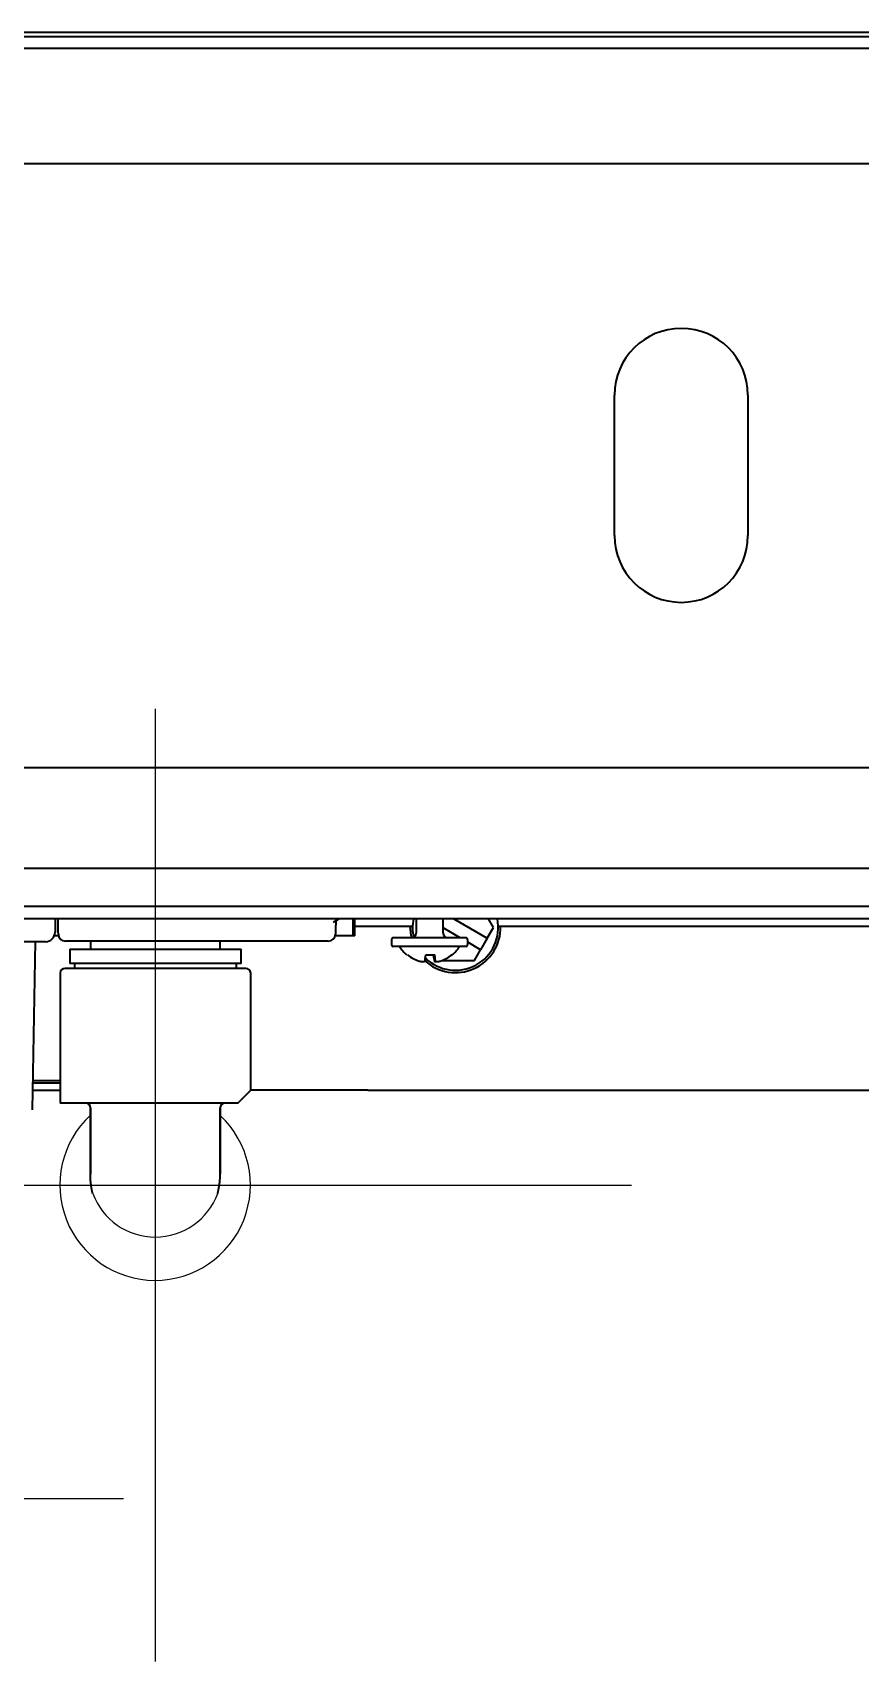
# Model space of a CAD drawing. Header units: inches. Extents: x 786 to 5755, y -850 to 3635.
# Drawn here: x 3524.3 to 3611.2, y 2405 to 2576 of the extents above; entities that cross this region are included whole.
import ezdxf

# ---------------------------------------------------------------- set-up
doc = ezdxf.new("R2010")
doc.units = ezdxf.units.IN
doc.layers.add('1', color=7, linetype='Continuous', true_color=0xffffff)

msp = doc.modelspace()

# ---------------------------------------------------------------- linework, layer by layer
at = {"color": 4}
for p, q in [((3537.17, 2505), (3537.17, 2405)), ((3487.17, 2455), (3587.17, 2455))]:
    msp.add_line(p, q, dxfattribs=at)
at = {"color": 6}
msp.add_line((3433.85, 2422.1), (3533.85, 2422.1), dxfattribs=at)
for centre, radius, start, end in [((3537.17, 2455), 10, 132.8436, 46.9023), ((3537.18, 2456.53), 6.98, 200.1021, 339.8979)]:
    msp.add_arc(centre, radius, start, end)
at = {"layer": '1', "color": 7, "linetype": 'Continuous', "lineweight": 35}
for p, q in [((4189.24, 2575.98), (3462.24, 2575.98)), ((4187.24, 2575.52), (3464.24, 2575.52)), ((4187.24, 2574.32), (3464.24, 2574.32)), ((3462.24, 2562.25), (4189.24, 2562.25)), ((3585.4, 2523.17), (3585.4, 2537.93)), ((3599.4, 2537.93), (3599.4, 2523.17)), ((3462.24, 2498.85), (4189.24, 2498.85)), ((4189.24, 2488.22), (3461.74, 2488.22)), ((3461.74, 2484.28), (4189.24, 2484.28)), ((4253.74, 2482.95), (3397.74, 2482.95)), ((3526.66, 2482.95), (3526.66, 2481.55)), ((3527, 2481.58), (3526.98, 2482.95)), ((3556.13, 2482.95), (3556.1, 2481.58)), ((3557.94, 2482.95), (3557.94, 2481.95)), ((3558.14, 2482.15), (3558.14, 2482.95)), ((3564.56, 2482.95), (3564.56, 2481.45)), ((3567.39, 2481.45), (3567.39, 2482.95)), ((3568.53, 2482.95), (3572.04, 2480.93)), ((3572.69, 2482.05), (3572.17, 2482.95)), ((3527.03, 2481.15), (3526.58, 2481.15)), ((3527.01, 2481.34), (3527, 2481.58)), ((3558.14, 2481.15), (3556.07, 2481.15)), ((3556.1, 2481.58), (3556.1, 2481.34)), ((3557.94, 2481.95), (3557.94, 2481.15)), ((3558.14, 2481.15), (3558.14, 2482.15)), ((3560.14, 2482.15), (3558.14, 2482.15)), ((3564.2, 2482.15), (3560.14, 2482.15)), ((3569.83, 2480.95), (3562.13, 2480.95)), ((3562.13, 2480.95), (3562.13, 2480.95)), ((3569.2, 2480.95), (3567.39, 2481.99)), ((3572.04, 2480.93), (3571.34, 2479.71)), ((3572.04, 2480.93), (3572.69, 2482.05)), ((3890.22, 2482.15), (3573.19, 2482.15)), ((3525.66, 2480.55), (3445.96, 2480.55)), ((3524.31, 2462.89), (3524.61, 2480.55)), ((3555.35, 2480.6), (3527.76, 2480.6)), ((3528.2, 2479.75), (3546.2, 2479.75)), ((3528.2, 2479.75), (3528.2, 2478.25)), ((3530.4, 2480.6), (3530.4, 2479.75)), ((3544, 2479.75), (3544, 2480.6)), ((3546.2, 2478.25), (3546.2, 2479.75)), ((3561.98, 2480.7), (3561.98, 2480.3)), ((3569.83, 2480.05), (3562.13, 2480.05)), ((3562.13, 2480.05), (3562.13, 2480.05)), ((3566.43, 2479.16), (3566.48, 2478.52)), ((3566.5, 2479.16), (3566.55, 2478.52)), ((3569.98, 2480.3), (3569.98, 2480.7)), ((3571.34, 2479.71), (3569.98, 2480.5)), ((3570.69, 2478.59), (3571.34, 2479.71)), ((3537.2, 2477.75), (3527.7, 2477.75)), ((3546.2, 2478.25), (3528.2, 2478.25)), ((3528.7, 2478.25), (3528.7, 2477.75)), ((3546.7, 2477.75), (3537.2, 2477.75)), ((3545.7, 2477.75), (3545.7, 2478.25)), ((3567.3, 2478.59), (3570.69, 2478.59)), ((3527.2, 2477.25), (3527.2, 2463.6)), ((3547.2, 2464.95), (3547.2, 2477.25)), ((3527.21, 2465.95), (3524.36, 2465.95)), ((3524.37, 2465.75), (3527.21, 2465.75)), ((3524.35, 2464.95), (3527.21, 2464.95)), ((3545.85, 2463.6), (3547.2, 2464.95)), ((3559.5, 2464.95), (3547.2, 2464.95)), ((3559.5, 2464.95), (3714.05, 2464.95)), ((3545.85, 2463.6), (3527.2, 2463.6)), ((3530.37, 2463.1), (3530.37, 2456.15)), ((3530.37, 2456.15), (3530.37, 2463.1)), ((3544, 2463.1), (3544, 2456.15)), ((3544, 2456.15), (3544, 2463.1)), ((3530.37, 2456.15), (3530.37, 2456.15)), ((3530.4, 2456.15), (3530.4, 2456.15)), ((3544, 2456.15), (3544, 2456.15))]:
    msp.add_line(p, q, dxfattribs=at)
for centre, radius, start, end in [((3592.4, 2537.93), 7, 0, 180), ((3592.4, 2523.17), 7, 180, 0), ((3553.64, 2487.05), 5, 296.5992, 304.9158), ((3568.69, 2482.05), 4.5, 168.4631, 193.2863), ((3568.69, 2482.05), 4.5, 225.54, 11.5369), ((3525.66, 2481.55), 1, 270, 0), ((3527.76, 2481.35), 0.75, 181, 270), ((3555.35, 2481.35), 0.75, 270, 359), ((3562.26, 2480.7), 0.283, 118.0725, 180), ((3568.69, 2482.05), 4.75, 178.7962, 193.3931), ((3564.06, 2481.45), 0.5, 270, 0), ((3568.69, 2482.05), 4.75, 227.5537, 1.2038), ((3567.89, 2481.45), 0.5, 180, 270), ((3569.7, 2480.7), 0.283, 0, 61.9275), ((3562.26, 2480.3), 0.283, 180, 241.9275), ((3565.98, 2482.05), 3.74, 212.3241, 230.6243), ((3565.98, 2482.05), 3.74, 309.3665, 327.6759), ((3569.7, 2480.3), 0.283, 298.0725, 0), ((3527.7, 2477.25), 0.5, 90, 180), ((3546.7, 2477.25), 0.5, 0, 90), ((3529.9, 2463.1), 0.5, 0, 90), ((3529.9, 2463.1), 0.5, 0, 90), ((3544.5, 2463.1), 0.5, 90, 180)]:
    msp.add_arc(centre, radius, start, end, dxfattribs=at)
for centre, major_axis, ratio, start_param, end_param in [((3553.39, 2487.55), (3.89, -3.89), 0.998783, 5.967357, 6.078404), ((3565.98, 2482.07), (3.65, -0.74), 0.997279, 4.242506, 4.615227), ((3565.68, 2482.07), (0.27, 3.72), 0.049459, 3.443122, 3.815843), ((3566.28, 2482.07), (0.27, -3.72), 0.049459, 5.608935, 5.981656), ((3566.28, 2482.07), (0.27, -3.72), 0.014663, 0.29688, 0.669601), ((3565.99, 2482.07), (3.08, -2.11), 0.99616, 5.612445, 5.985167), ((3565.74, 2482.11), (0.86, 3.59), 0.915338, 3.146889, 3.263755), ((3565.43, 2482.11), (0.39, 3.67), 0.44953, 3.283844, 3.400709), ((3566.52, 2482.11), (0.39, -3.67), 0.44953, 6.024068, 6.140934), ((3566.54, 2482.11), (0.38, -3.67), 0.391513, 6.031434, 6.1483), ((3566.26, 2482.11), (0.76, -3.61), 0.888284, 6.193762, 6.310628)]:
    msp.add_ellipse(centre, major_axis=major_axis, ratio=ratio, start_param=start_param, end_param=end_param, dxfattribs=at)
for points, knots in [([(3565.59, 2479.16), (3565.66, 2479.16), (3565.74, 2479.16), (3565.86, 2479.16), (3565.9, 2479.16), (3565.98, 2479.16), (3566.02, 2479.16), (3566.13, 2479.16), (3566.21, 2479.16), (3566.33, 2479.16), (3566.37, 2479.16), (3566.44, 2479.16), (3566.48, 2479.16), (3566.52, 2479.16)], [0, 0, 0, 0, 0.25, 0.25, 0.375, 0.375, 0.5, 0.5, 0.75, 0.75, 0.875, 0.875, 1, 1, 1, 1]), ([(3568.23, 2479.11), (3568.23, 2479.11), (3568.23, 2479.11), (3568.24, 2479.11), (3568.24, 2479.12), (3568.25, 2479.12), (3568.29, 2479.12), (3568.33, 2479.14), (3568.35, 2479.16), (3568.35, 2479.16)], [0, 0, 0, 0, 0.033866, 0.116784, 0.170281, 0.233273, 0.407021, 0.90538, 1, 1, 1, 1])]:
    msp.add_open_spline(points, degree=3, knots=knots, dxfattribs=at)
for points in [[(3530.62, 2454.13), (3530.45, 2454.8), (3530.37, 2455.48), (3530.37, 2456.15)], [(3543.74, 2454.13), (3543.91, 2454.8), (3544, 2455.48), (3544, 2456.15)]]:
    msp.add_rational_spline(points, [1.07372332759, 1.09955824474, 1.13218317293, 1.17159811216], degree=3, dxfattribs=at)

doc.saveas('drawing.dxf')
